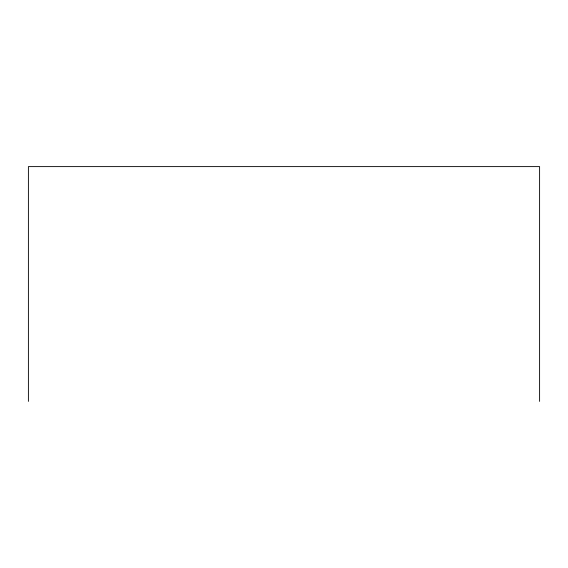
<?xml version="1.0" encoding="UTF-8"?>
<svg xmlns="http://www.w3.org/2000/svg" width="568" height="568" viewBox="0 0 568 568"><rect width="100%" height="100%" fill="white"/><g stroke="black" fill="none" stroke-linecap="round" stroke-linejoin="round"><path stroke-width="0.85" d="M539.6 401.391L539.6 166.609L28.4 166.609L28.4 401.391"/></g></svg>
